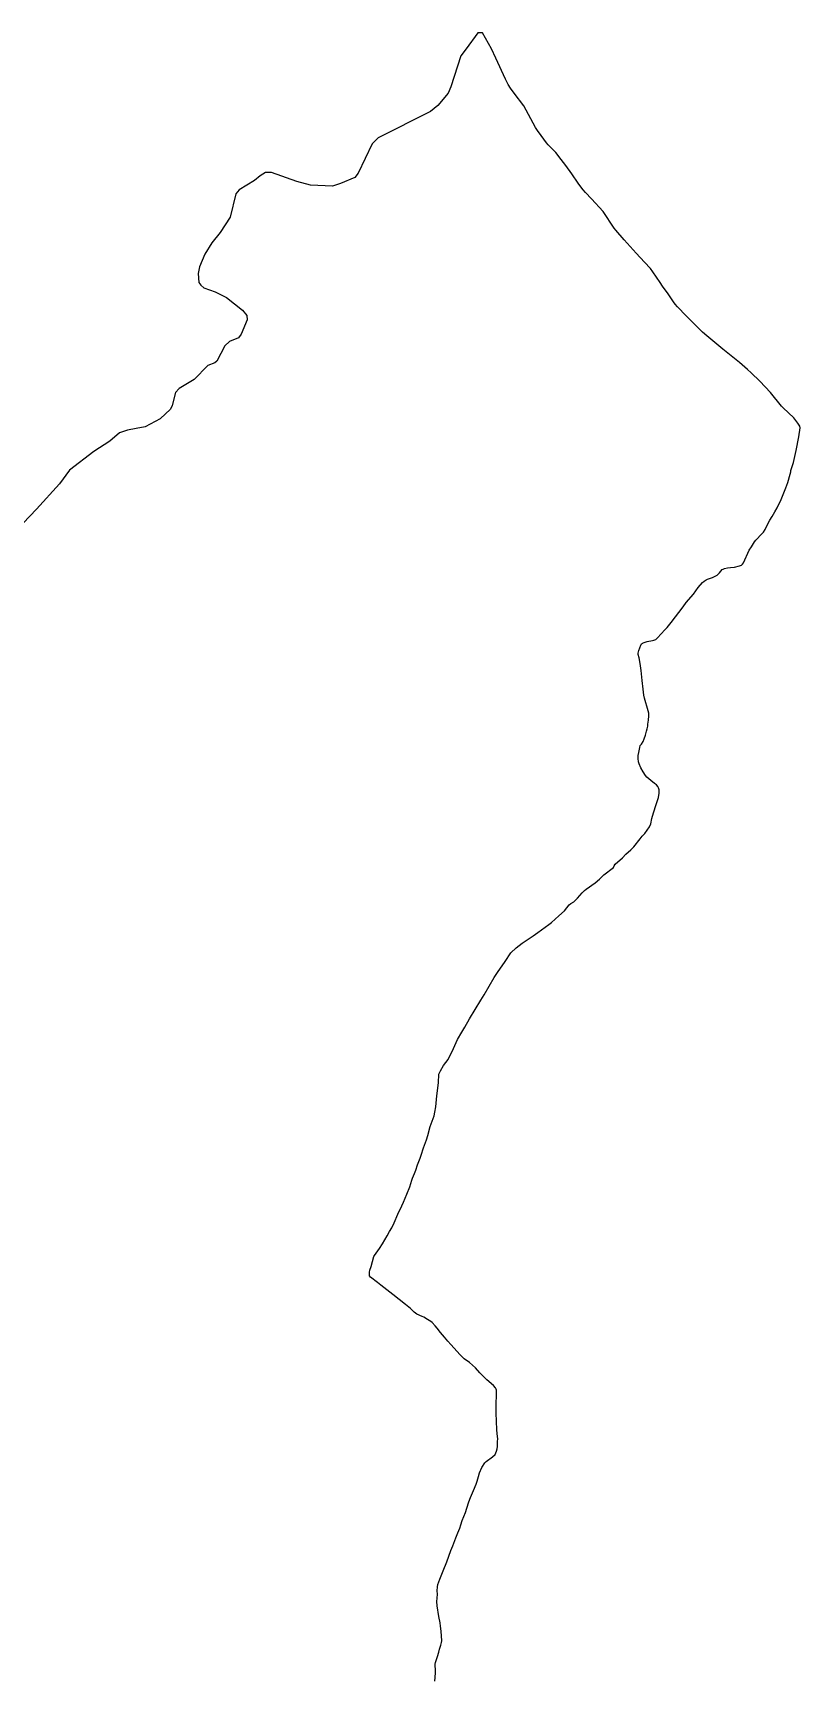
# Model space of a CAD drawing. Extents: x 1197506 to 1206978, y 6141540 to 6151741.
# Drawn here: x 1203941 to 1206978, y 6145217 to 6151741 of the extents above; entities that cross this region are included whole.
import ezdxf

# ---------------------------------------------------------------- set-up
doc = ezdxf.new("R2010")
doc.units = 0
doc.linetypes.add('CONTINU', pattern=[0])
doc.layers.add('1SECTION', color=7, linetype='CONTINU')

msp = doc.modelspace()

# ---------------------------------------------------------------- linework, layer by layer
at = {"layer": '1SECTION'}
msp.add_lwpolyline([(1205532.09, 6145212.47), (1205533.12, 6145227.1), (1205535.03, 6145247.07), (1205534.55, 6145261.58), (1205533.61, 6145271.07), (1205533.3, 6145279.46), (1205534.94, 6145286.88), (1205537.46, 6145295), (1205542.92, 6145310.19), (1205548.45, 6145327.84), (1205551.18, 6145339.49), (1205555.9, 6145355.68), (1205558.35, 6145366.06), (1205559.12, 6145372.57), (1205556.5, 6145410.13), (1205554.9, 6145431.13), (1205552.62, 6145444.34), (1205547.28, 6145469.36), (1205541.75, 6145511.1), (1205540.61, 6145528.72), (1205541.5, 6145541.21), (1205542.27, 6145556.9), (1205541.74, 6145569.98), (1205542.28, 6145586.86), (1205543.85, 6145595.3), (1205551.76, 6145616.43), (1205564.59, 6145649.64), (1205579.57, 6145685.23), (1205587.75, 6145707.92), (1205595.99, 6145730.68), (1205603.72, 6145749.07), (1205614.84, 6145780.07), (1205623.54, 6145799.77), (1205630.61, 6145818.13), (1205635.12, 6145832.55), (1205639.72, 6145848.97), (1205653.14, 6145880.39), (1205658.58, 6145897.28), (1205666.3, 6145922.9), (1205672.96, 6145939.56), (1205685.39, 6145967.3), (1205695.96, 6145993.51), (1205700.26, 6146005.5), (1205704.76, 6146022.88), (1205709.4, 6146037.74), (1205718.7, 6146059.56), (1205729.92, 6146077.28), (1205735.27, 6146082.6), (1205759.89, 6146101.71), (1205771.01, 6146111.06), (1205776.29, 6146123.38), (1205778.9, 6146133.15), (1205779.68, 6146142.6), (1205780.22, 6146161.42), (1205780.87, 6146172.38), (1205779.34, 6146192.99), (1205777.82, 6146209.69), (1205777.17, 6146217.36), (1205776.75, 6146233.12), (1205775.73, 6146244.48), (1205775.1, 6146272.65), (1205774.72, 6146315.61), (1205776.57, 6146341.79), (1205775.89, 6146364.8), (1205774.99, 6146369.65), (1205772.01, 6146374.63), (1205764.68, 6146383.49), (1205738.37, 6146405.63), (1205710.2, 6146434.48), (1205692.84, 6146454.37), (1205669.03, 6146475.27), (1205648.62, 6146489.22), (1205631.28, 6146506.58), (1205608.2, 6146530.98), (1205596.05, 6146545.58), (1205583.33, 6146559.93), (1205570.87, 6146575.46), (1205554.25, 6146594.1), (1205541.67, 6146610.64), (1205533.65, 6146620.47), (1205521.42, 6146633.29), (1205516.11, 6146637.8), (1205503.27, 6146645.67), (1205488.77, 6146653.96), (1205482.36, 6146657.01), (1205460.42, 6146666.06), (1205450.32, 6146674.75), (1205435.34, 6146688.93), (1205415.92, 6146704.35), (1205390.9, 6146724.51), (1205366.33, 6146744.31), (1205318.12, 6146780.64), (1205305.53, 6146791.69), (1205278.05, 6146812.53), (1205273.77, 6146817.72), (1205273.09, 6146833.14), (1205275.14, 6146840.82), (1205280.51, 6146854.86), (1205291.09, 6146894.81), (1205292.78, 6146898.48), (1205313.28, 6146927.03), (1205324.93, 6146945.26), (1205343.96, 6146977.09), (1205352.73, 6146993.32), (1205361.28, 6147007.71), (1205371.2, 6147027.51), (1205385.08, 6147062.35), (1205401.58, 6147095.52), (1205408.01, 6147109.88), (1205421.62, 6147141.33), (1205432.77, 6147171.24), (1205440.75, 6147196.76), (1205443.67, 6147204.97), (1205451.62, 6147223.22), (1205456.29, 6147236.68), (1205463.08, 6147258.29), (1205474.06, 6147284.03), (1205478.04, 6147296.33), (1205487.14, 6147325.65), (1205499.62, 6147356.61), (1205504.73, 6147373.81), (1205514.16, 6147409.27), (1205528.81, 6147451.62), (1205532.21, 6147466.54), (1205535.86, 6147487.11), (1205539.84, 6147531.56), (1205546.3, 6147582.62), (1205548.34, 6147616.99), (1205554.21, 6147629.46), (1205567.01, 6147651.08), (1205584.66, 6147674.83), (1205584.66, 6147674.83), (1205605.48, 6147718.1), (1205621.3, 6147754.83), (1205639.18, 6147782.62), (1205650.59, 6147803.24), (1205668.77, 6147836.64), (1205691.1, 6147872.47), (1205713.77, 6147910.08), (1205727.07, 6147930.55), (1205767.19, 6147999.84), (1205779.66, 6148019.66), (1205811.06, 6148063.09), (1205833.42, 6148097.46), (1205853.48, 6148117.43), (1205878.31, 6148136.39), (1205921.03, 6148164.9), (1205939.9, 6148177.84), (1205982.74, 6148210.2), (1205993.92, 6148217.92), (1206022.59, 6148243.84), (1206045.49, 6148263.28), (1206063.4, 6148287.54), (1206070.6, 6148292.69), (1206081.74, 6148299.59), (1206096.95, 6148314.23), (1206115.43, 6148335.47), (1206124.13, 6148344.32), (1206131.26, 6148350.19), (1206166.85, 6148375.27), (1206183.81, 6148388.96), (1206201.42, 6148406.45), (1206238.81, 6148436.1), (1206242.52, 6148441.43), (1206246.12, 6148448.33), (1206275.28, 6148473.79), (1206288.08, 6148487.63), (1206307.65, 6148505.27), (1206319.34, 6148517.33), (1206345.53, 6148549.11), (1206353.12, 6148558.95), (1206363.66, 6148570.07), (1206372.66, 6148583.84), (1206381.68, 6148596.94), (1206387.61, 6148608.92), (1206391.48, 6148629.61), (1206397.59, 6148652.06), (1206407.79, 6148684.81), (1206417.41, 6148713.32), (1206420.32, 6148730.04), (1206420.62, 6148737.1), (1206420.05, 6148743.44), (1206417.81, 6148750.78), (1206414.69, 6148756.25), (1206409.33, 6148762.44), (1206401.63, 6148768.79), (1206387.38, 6148779.43), (1206379.41, 6148786.54), (1206371.6, 6148792.75), (1206365.72, 6148800.1), (1206356.5, 6148813.81), (1206347.48, 6148830.4), (1206340.54, 6148845.75), (1206338.46, 6148853.46), (1206337.23, 6148867.65), (1206336.51, 6148879.12), (1206338.99, 6148891.41), (1206343.22, 6148911.4), (1206345.4, 6148918.84), (1206349.9, 6148924.25), (1206356.21, 6148934.06), (1206361.27, 6148944.74), (1206366.23, 6148959.53), (1206369.94, 6148974.87), (1206372.03, 6148985.24), (1206374.6, 6148995.06), (1206375.78, 6149003.14), (1206377.31, 6149019.23), (1206379.58, 6149036.35), (1206378.99, 6149046.45), (1206377.06, 6149055.37), (1206362.37, 6149106.23), (1206359.37, 6149118.05), (1206356.76, 6149141.45), (1206353.15, 6149175.92), (1206348.26, 6149216.21), (1206346.52, 6149234.35), (1206344.21, 6149250.77), (1206341, 6149265.53), (1206337.4, 6149279.62), (1206337.17, 6149284.25), (1206339.58, 6149295.05), (1206347.39, 6149316.72), (1206350.62, 6149321.42), (1206353.91, 6149324.08), (1206360.62, 6149326.68), (1206372.83, 6149330.14), (1206394.25, 6149333.93), (1206399.2, 6149335.49), (1206406.48, 6149339.01), (1206413.29, 6149344.47), (1206442.79, 6149376.95), (1206451.68, 6149385.56), (1206467.17, 6149405.99), (1206515.68, 6149467.66), (1206527.5, 6149484.69), (1206555.94, 6149518.71), (1206574.53, 6149543.92), (1206592.1, 6149564.82), (1206598.38, 6149570.04), (1206606.31, 6149574.84), (1206612.07, 6149577.44), (1206630.87, 6149584.48), (1206649.45, 6149593.8), (1206654.13, 6149597.29), (1206659.41, 6149602.89), (1206670.05, 6149615.47), (1206673.85, 6149617.7), (1206679.36, 6149620.39), (1206690.15, 6149622.46), (1206702.98, 6149623.94), (1206718.89, 6149625.1), (1206738.58, 6149629.74), (1206746.61, 6149633.53), (1206749.74, 6149636.54), (1206754.19, 6149642.49), (1206776.46, 6149691.7), (1206785.74, 6149705.57), (1206797.86, 6149725.93), (1206802.43, 6149731.72), (1206827.14, 6149756.9), (1206833.53, 6149763.83), (1206839.22, 6149773.58), (1206851.53, 6149799.46), (1206857.9, 6149810.67), (1206866.87, 6149825.11), (1206877.53, 6149844.47), (1206887, 6149860.1), (1206903.62, 6149893.31), (1206921.77, 6149939.62), (1206929.54, 6149960.12), (1206938.07, 6149993.34), (1206941.09, 6150003.18), (1206941.66, 6150007.32), (1206951.66, 6150039), (1206962.49, 6150087.3), (1206972.84, 6150141.66), (1206977.78, 6150177.21), (1206976.56, 6150182.89), (1206969.29, 6150194.88), (1206952.56, 6150216.3), (1206910.71, 6150255.79), (1206904.26, 6150262.72), (1206860.76, 6150316.99), (1206818.16, 6150361.35), (1206784.54, 6150394.55), (1206770.19, 6150407.85), (1206738.14, 6150435.43), (1206672.7, 6150488.98), (1206609.36, 6150540.96), (1206592.23, 6150555.98), (1206527.6, 6150620.81), (1206492.27, 6150655.69), (1206483.22, 6150666.11), (1206476.43, 6150675.95), (1206455.74, 6150707.17), (1206433.37, 6150737.68), (1206423.47, 6150752.44), (1206395.2, 6150794.94), (1206385.21, 6150807.36), (1206361.51, 6150832.95), (1206329.48, 6150868.41), (1206281.06, 6150921.17), (1206248.01, 6150959.48), (1206241.82, 6150967.95), (1206197.85, 6151033.99), (1206152.05, 6151083.46), (1206128.42, 6151108.92), (1206118.68, 6151120.2), (1206106.11, 6151136.28), (1206098.82, 6151146.54), (1206074.48, 6151183.22), (1206051.11, 6151216.17), (1206032.83, 6151239.34), (1206010.82, 6151267.1), (1205980.52, 6151298.3), (1205973.96, 6151305.91), (1205952.42, 6151335.01), (1205938.21, 6151354.28), (1205930.8, 6151366.44), (1205884.63, 6151452.42), (1205846, 6151502.01), (1205831.49, 6151521.71), (1205822.7, 6151536.49), (1205811.61, 6151557.34), (1205774.06, 6151640.69), (1205756.17, 6151677.51), (1205720.93, 6151740.95), (1205701.75, 6151740.97), (1205656.54, 6151677.95), (1205635.51, 6151650.43), (1205595.62, 6151527.92), (1205584.74, 6151502.65), (1205543.43, 6151453.86), (1205515.02, 6151430.04), (1205307.69, 6151324.88), (1205283.7, 6151301.34), (1205228.43, 6151185.36), (1205215.52, 6151168.47), (1205158.9, 6151144.45), (1205126.95, 6151134.5), (1205040.22, 6151138.61), (1204986.38, 6151152.32), (1204884.96, 6151188), (1204861.4, 6151188.44), (1204840.28, 6151174.41), (1204818.81, 6151156.23), (1204757.63, 6151119.36), (1204744.93, 6151104.3), (1204722.03, 6151010.93), (1204682.9, 6150950.33), (1204649.05, 6150909.84), (1204621.37, 6150864.63), (1204600.35, 6150814.47), (1204594.91, 6150787.85), (1204597.35, 6150752.96), (1204605.22, 6150741.67), (1204617.98, 6150731.18), (1204662.49, 6150715.06), (1204706.76, 6150692.57), (1204770.31, 6150642.36), (1204787.74, 6150621.58), (1204788.86, 6150605.25), (1204765.31, 6150547.8), (1204754.68, 6150532.88), (1204719.33, 6150518.68), (1204700.72, 6150501.79), (1204668.93, 6150441), (1204661.1, 6150434.57), (1204632.91, 6150423.58), (1204579.24, 6150368.28), (1204520.3, 6150333.32), (1204505.1, 6150316.34), (1204491.97, 6150265.69), (1204485.3, 6150250.74), (1204445.42, 6150212.93), (1204384.76, 6150180.64), (1204349.48, 6150174.29), (1204315.06, 6150167.13), (1204283.25, 6150157.64), (1204245.06, 6150124.14), (1204181.77, 6150083.79), (1204085.47, 6150009.25), (1204046.08, 6149954.98), (1203954.67, 6149855.12), (1203848.33, 6149742.85)], dxfattribs=at)

doc.saveas('drawing.dxf')
